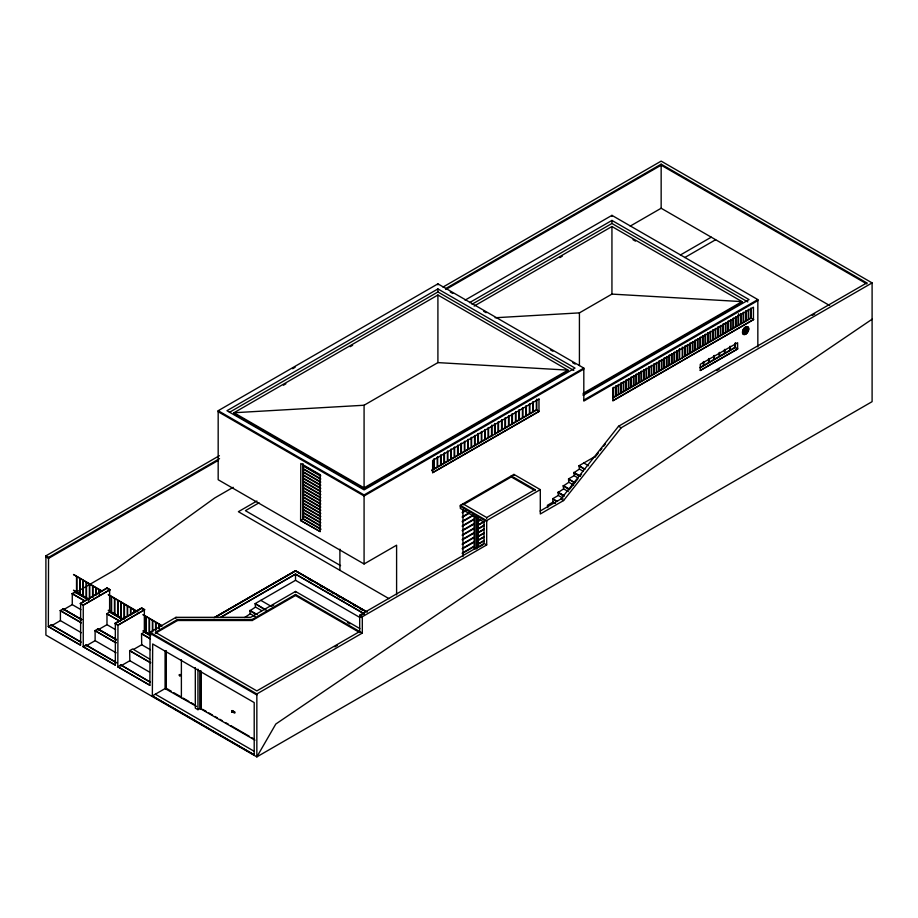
<?xml version="1.0" encoding="UTF-8"?>
<svg xmlns="http://www.w3.org/2000/svg" width="918" height="918" viewBox="0 0 918 918"><rect width="100%" height="100%" fill="white"/><g stroke="black" fill="none" stroke-linecap="round" stroke-linejoin="round"><path stroke-width="1.38" d="M747.16 330.572L747.309 330.067A2.593 1.503 -60 0 0 746.013 328.219L745.783 329.344A1.343 0.769 -60 0 1 746.449 330.296L747.688 330.618L746.208 330.928A1.343 0.769 -60 0 1 744.865 331.708L744.75 331.593M747.309 330.583L747.481 330.021A2.846 1.641 -60 0 0 746.059 328.001L745.06 328.77A2.593 1.503 -60 0 0 743.764 332.109L743.924 332.465M747.218 330.813L746.954 331.364A2.846 1.641 -60 0 1 744.108 333.004L743.832 332.741M540.117 511.051L560.955 499.013L618.537 426.262L866.821 282.905L866.821 283.926L661.155 165.183L445.838 289.491M569.171 489.822L578.03 478.622M579.797 476.385L581.576 474.147M594.864 457.359L598.398 452.884M600.177 450.635L601.944 448.397M603.723 446.159L605.49 443.922M540.3 489.627L486.689 520.586L486.689 544.936L362.312 616.747L362.312 633.064L295.516 594.497L252.232 619.478L177.53 619.478L155.326 632.295L256.845 690.91L359.684 631.538L359.684 615.221L484.05 543.422L484.05 522.101L460.32 508.4L460.32 505.359L513.931 474.399L540.3 489.627L540.3 513.988L563.595 500.539L621.176 427.777L872.1 282.905L872.1 401.659L256.845 756.88L45.9 635.095L45.9 555.849L219.379 455.695M872.1 319.212L275.813 724.027L256.845 756.88L256.845 693.951L150.059 632.295L149.875 685.276L117.802 666.755L149.875 685.276M396.599 594.921L396.599 545.189L364.079 563.973L218.174 479.735L218.174 410.713L437.909 283.857L583.814 368.095L583.814 401.074L757.843 300.599M292.658 368.726L295.137 367.292M437.909 288.929L226.964 410.713L364.079 489.879L575.024 368.095L437.909 288.929L437.909 291.97L229.443 412.331M443.015 287.059L661.155 161.12L872.1 282.905M445.632 288.596L661.155 164.161L866.821 282.905M437.909 295.022L233.987 412.744L233.987 413.766L364.079 488.869L567.99 371.136L567.99 370.126L437.909 295.022L437.909 362.61L364.079 405.24L233.987 412.744L364.079 487.848L567.99 370.126L437.909 362.61M283.421 385.227L285.9 383.793M350.16 346.694L352.638 345.271M465.059 300.152L611.939 215.351L757.843 299.589L757.843 346.993M469.546 302.642L611.939 220.423L749.054 299.589L583.125 395.383M472.013 304.248L611.939 223.476L747.814 301.919M474.158 306.061L611.939 226.517L742.019 301.62L742.019 302.63L583.137 394.361M559.808 257.625L562.286 256.191M45.9 555.849L48.539 557.375L219.54 458.644M218.438 460.297L48.539 558.385L45.9 556.87M630.23 226.103L661.155 208.248L829.654 305.533M233.183 487.309L214.651 498.004L115.553 569.504L76.137 592.259M84.433 600.808L72.097 593.682L75.081 591.858L74.909 592.971M81.197 622.794L60.232 610.585L63.216 608.852L81.725 619.547M80.91 609.632L72.27 604.641L63.044 609.977L63.044 609.059L81.553 619.742M495.077 317.754L579.419 312.877L611.939 294.104L742.019 301.62L583.137 393.34M680.364 255.009L711.255 237.177M256.914 501.01L238.382 511.705L389.048 598.685M80.268 603.482L106.981 587.945L109.976 589.781L83.251 605.203L80.268 603.482L83.251 605.1L109.976 589.677M259.048 502.823L245.416 510.683L340.589 565.637M684.759 257.545L715.65 239.713M121.956 619.225L109.621 612.099L109.621 589.781L106.981 588.254L80.623 603.482L80.623 645.09L48.356 626.569L51.351 624.837L80.968 642.038M48.356 626.673L48.539 557.375M51.178 625.961L51.351 624.837M52.326 625.296L60.404 620.625L81.381 632.743M106.809 613.729L120.384 621.463L106.809 613.729L109.804 611.904L122.14 619.122M115.92 642.841L94.944 630.62L97.928 628.899L116.437 639.582M115.622 629.679L106.981 624.688L97.756 630.012L97.756 629.105L116.265 639.789M114.98 623.414L141.705 607.991L144.688 609.713L117.974 625.25L114.98 623.414L117.974 625.147L117.802 666.755L120.786 664.93L150.403 682.131M114.98 623.517L141.705 608.095L144.688 609.816M117.974 625.043L144.344 609.816L144.344 632.146L150.506 635.715M300.611 520.529L300.794 463.498L320.13 474.652L320.13 531.591L300.611 520.529L302.986 519.06L320.887 529.388M115.335 665.034L83.079 646.708L86.062 644.884L115.679 662.085M116.093 652.778L95.116 640.672L85.89 645.997L85.89 645.09L116.735 662.899M218.174 410.713L364.079 494.951L583.814 368.095M583.814 369.105L364.079 495.972L218.174 411.734M149.531 618.904L149.531 634.131L142.933 630.827L150.69 635.508L144.516 632.043L141.533 633.776L150.162 638.756M150.059 632.295L175.981 617.332L250.694 617.332L295.516 591.444L359.845 628.589M431.862 470.027L433.824 468.891L433.824 459.126M431.667 470.647L536.789 409.956L536.789 399.135M155.326 633.317L177.53 620.499L252.232 620.499L295.516 595.507L359.684 632.548M129.667 650.667L150.644 662.785L129.667 650.667L132.651 648.946L149.749 659.124M129.667 650.77L129.84 660.719L149.577 672.114M133.626 649.393L141.705 644.734L150.345 649.715M129.84 660.719L120.614 666.043L120.786 664.93L150.219 682.235M583.814 400.064L757.843 299.589M214.066 617.699L295.516 570.675L367.292 612.111M215.294 617.091L295.516 570.778L366.053 611.503M215.42 617.229L295.516 570.985L365.892 611.617M220.997 617.045L295.516 574.025L364.503 613.855M221.112 617.183L295.516 574.232L364.343 613.97M265.095 609.85L255.17 603.619L295.516 580.325L359.73 617.389M255.17 604.124L255.525 607.073L261.722 610.654M613.086 397.884L751.245 318.11L753.621 319.579L612.811 400.673L612.811 388.394L753.448 307.197L753.448 319.475M256.099 614.406L249.903 610.826L255.525 607.073M612.995 400.776L753.621 319.475M249.903 610.826L250.258 613.775L244.624 617.539M743.947 329.023L745.875 327.91A3.477 2.008 -60 0 1 745.164 330.331L743.798 329.539M271.292 606.454L273.713 605.054M699.723 367.648L703.349 365.559L703.349 361.749M511.292 476.947L462.959 504.854L462.959 503.833L486.689 517.534L535.033 489.627L535.033 490.648L511.292 476.947L511.292 475.926L535.033 489.627M700.48 367.716L735.421 347.543L735.421 342.666M700.273 370.482L737.624 348.909L737.624 342.724L700.273 364.285L700.273 370.482L737.797 348.909L735.421 347.543M462.293 512.255L464.715 510.856M462.293 512.76L465.919 510.66M462.293 516.777L469.546 512.588M152.342 696.441L152.686 643.966L254.206 702.58L254.206 754.848L152.342 695.936L165.079 688.58L196.555 706.435M462.293 517.282L469.546 513.093M716.751 370.562L719.242 369.139M812.258 315.425L814.736 314.002M462.293 521.298L473.172 515.021M462.293 521.814L473.172 515.526M462.293 525.83L474.376 518.854L474.376 516.168M462.293 526.335L474.376 519.359L474.376 523.375L462.293 530.352M480.573 519.588L478.163 520.988L478.163 517.695M480.573 520.104L478.163 521.493L478.163 524.798L484.199 521.309M462.293 530.856L474.376 523.88L474.376 527.896L462.293 534.873M583.814 468.972L579.063 465.724L594.921 456.579M579.063 466.229L579.419 469.075L573.784 472.827L579.717 476.258M484.199 521.814L478.163 525.303L478.163 528.596L484.199 525.107M462.293 535.378L474.376 528.401L474.376 532.429L462.293 539.405M573.784 472.827L580.073 476.052M484.199 525.624L478.163 529.112L478.163 532.406L484.199 528.917M462.293 539.91L474.376 532.933L474.376 536.95L462.293 543.926M574.45 482.857L568.517 478.921L574.14 475.673L577.697 477.727M568.517 479.425L568.862 482.271L563.239 486.024L569.171 489.455M484.199 529.422L478.163 532.91L478.163 536.215L484.199 532.727M563.239 486.024L563.595 488.869L557.972 492.622L563.904 496.053M462.293 544.431L474.376 537.455L474.376 541.471L462.293 548.448M484.199 533.232L478.163 536.72L478.163 540.014L484.199 536.525M557.972 492.622L564.249 495.846M462.293 548.953L474.376 541.976L474.376 546.003L462.293 552.98M484.199 537.041L478.163 540.53L478.163 543.823L484.199 540.335M556.251 501.274L552.693 498.715L558.316 495.468L563.067 498.21M552.693 499.22L553.049 502.066L547.426 505.313L547.771 507.643M462.293 553.485L474.376 546.508L474.376 549.182M484.199 540.84L478.163 544.328L478.163 546.531M363.379 614.108L359.684 616.242L362.312 617.757M479.368 546.933L482.994 544.844M195.316 667.593L195.316 708.168L197.955 709.683L199.803 708.616L200.939 708.971L254.94 740.149M334.898 646.857L337.376 645.434M256.845 693.951L362.312 633.064M231.887 711.748L234.778 713.125L234.778 712.104L232.151 710.578L234.778 712.104M231.887 712.15L233.551 711.806L232.942 712.15M233.551 711.806L232.587 712.357M254.206 754.344L253.861 755.055M632.995 239.69L635.474 241.124M739.541 301.207L742.019 302.63M450.268 292.004L452.746 293.439M483.66 311.282L486.127 312.717M550.421 349.838L552.9 351.261M572.683 362.679L575.15 364.113M437.909 291.97L573.784 370.424M618.537 426.262L621.176 427.777M536.789 409.956L539.164 411.425L432.63 472.632M583.814 462.982L588.553 465.724M579.063 465.724L584.995 469.155M579.419 469.075L582.976 471.129M573.784 472.322L579.717 475.754M568.517 478.921L574.794 482.65M568.862 482.271L573.612 485.014M563.239 485.519L569.171 488.938M563.595 488.869L568.345 491.612M557.972 492.117L563.904 495.536M560.955 499.013L563.595 500.539M552.693 498.715L557.444 501.457M553.049 502.066L555.424 503.431M460.32 505.359L486.689 520.586M460.32 506.369L486.689 521.596M484.05 543.422L486.689 544.936M303.433 465.61L320.657 475.558M320.657 476.063L303.433 466.114L303.433 468.742L320.657 478.68M320.657 479.196L303.433 469.247L303.433 471.863L320.657 481.812M320.657 482.317L303.433 472.368L303.433 474.996L320.657 484.945M320.657 485.45L303.433 475.501L303.433 478.129L320.657 488.066M320.657 488.583L303.433 478.634L303.433 481.25L320.657 491.199M320.657 491.704L303.433 481.766L303.433 484.383L320.657 494.332M320.657 494.836L303.433 484.888L303.433 487.515L320.657 497.464M320.657 497.969L303.433 488.02L303.433 490.637L320.657 500.585M320.657 501.09L303.433 491.153L303.433 493.769L320.657 503.718M320.657 504.223L303.433 494.274L303.433 496.902L320.657 506.851M320.657 507.356L303.433 497.407L303.433 500.035L320.657 509.972M320.657 510.488L303.433 500.539L303.433 503.156L320.657 513.105M320.657 513.61L303.433 503.672L303.433 506.288L320.657 516.237M320.657 516.742L303.433 506.793L303.433 509.421L320.657 519.359M320.657 519.875L303.433 509.926L303.433 512.542L320.657 522.491M320.657 522.996L303.433 513.059L303.433 515.675L320.657 525.624M320.657 526.129L303.433 516.18L303.433 518.808L320.657 528.757M302.986 517.029L303.25 519.209M300.611 520.426L320.13 531.591M309.102 579.361L311.569 580.784M320.21 585.776L322.677 587.199M326.383 589.333L328.851 590.756M331.329 592.19L333.796 593.613M337.503 595.748L339.97 597.182M342.437 598.605L344.904 600.028M353.545 605.019L356.023 606.442M359.718 608.588L362.197 610.011M359.684 615.221L362.312 616.747M347.474 622.461L349.942 623.884M255.17 603.619L266.335 610.057M249.903 610.321L257.338 614.612M250.258 613.775L255.215 616.644M109.976 589.781L106.981 587.945M144.344 609.816L141.705 608.301L115.335 623.517L115.335 665.137L83.079 646.708M101.875 590.882L73.497 574.496L102.196 591.582M137.826 611.64L108.221 594.543L137.264 611.824M161.442 625.273L142.933 614.59L162.004 626.11M150.059 633.317L256.845 694.972M88.415 598.846L73.497 590.228L88.656 599.695M123.023 619.329L108.221 610.275L124.079 619.432L124.079 604.216M75.081 591.961L88.656 599.798M74.909 592.064L88.472 599.89M84.605 600.705L72.097 593.682M150.345 638.653L141.533 633.672L141.705 644.734M63.216 608.955L81.725 619.639M116.437 639.685L97.928 628.899M60.232 610.585L81.381 622.691M94.944 630.62L116.093 642.738M233.551 712.207L233.206 711.599M165.963 688.064L171.414 691.323M173.754 692.665L180.754 696.705M183.084 698.059L188.913 701.421M191.242 702.763L193.583 704.117M200.686 708.111L201.558 708.616M202.694 709.385L206.378 711.507M208.834 712.919L212.517 715.053M214.973 716.465L217.428 717.887M219.884 719.299L222.34 720.722M226.012 722.845L228.467 724.256M230.923 725.679L249.329 736.305M251.784 737.716L254.24 739.139M51.178 625.043L80.784 642.141M48.356 626.569L80.44 645.193M155.326 694.215L254.366 751.394M152.342 695.936L254.206 754.848M260.815 600.361L270.73 606.087M743.396 333.119L743.591 332.27A2.846 1.641 -60 0 1 745.014 328.598M751.245 308.632L751.245 318.11M750.809 308.092L750.809 317.858L748.709 319.074L748.709 309.297M748.273 309.55L748.273 319.326L746.173 320.531L746.173 310.766M745.726 311.018L745.726 320.784L743.626 322L743.626 312.235M745.45 328.483L745.29 329.631A1.343 0.769 -60 0 0 744.613 331.352L744.234 332.786A2.593 1.503 -60 0 0 746.827 331.295M743.419 329.929L743.419 332.155M743.19 312.487L743.19 322.252L741.09 323.469L741.09 313.692M740.654 313.956L740.654 323.721L738.554 324.938L738.554 313.772M738.106 315.413L738.106 325.19L736.006 326.395L736.006 316.63M735.57 316.882L735.57 326.647L733.471 327.864L733.471 318.098M734.985 343.481L734.985 347.291L730.154 350.079L730.154 346.27M733.034 318.351L733.034 328.116L730.935 329.332L730.935 319.556M730.499 319.82L730.499 329.585L728.399 330.801L728.399 321.025M729.707 346.522L729.707 350.332L724.876 353.12L724.876 349.322M727.951 321.277L727.951 331.054L725.851 332.259L725.851 322.493M725.415 322.746L725.415 332.511L723.315 333.727L723.315 323.962M724.44 349.574L724.44 353.373L719.609 356.173L719.609 352.363M722.879 324.215L722.879 333.98L720.779 335.196L720.779 325.431M720.332 325.683L720.332 335.449L718.232 336.665L718.232 326.888M719.161 352.615L719.161 356.425L714.33 359.213L714.33 355.404M717.796 327.141L717.796 336.917L715.696 338.122L715.696 328.357M715.26 328.61L715.26 338.375L713.16 339.591L713.16 329.826M713.894 355.656L713.894 359.466L709.052 362.254L709.052 358.456M712.724 330.078L712.724 339.844L710.624 341.06L710.624 331.295M710.176 331.547L710.176 341.312L708.076 342.529L708.076 332.752M708.616 358.709L708.616 362.507L703.785 365.307L703.785 361.497M707.64 333.004L707.64 342.781L705.54 343.986L705.54 334.221M705.104 334.473L705.104 344.239L703.004 345.455L703.004 335.69M702.568 335.942L702.568 345.707L700.468 346.924L700.468 337.158M700.021 337.411L700.021 347.176L697.921 348.392L697.921 338.616M697.485 338.868L697.485 348.645L695.385 349.85L695.385 340.085M694.949 340.337L694.949 350.102L692.849 351.319L692.849 341.553M692.401 341.806L692.401 351.571L690.302 352.787L690.302 343.022M689.866 343.275L689.866 353.04L687.766 354.256L687.766 344.479M687.33 344.732L687.33 354.509L685.23 355.714L685.23 345.948M684.794 346.201L684.794 355.966L682.694 357.182L682.694 347.417M682.246 347.119L682.246 357.94M679.618 348.645L679.618 359.466M679.171 349.448L679.171 359.213L677.071 360.43L677.071 350.653M676.635 350.906L676.635 360.682L674.535 361.887L674.535 352.122M674.099 352.374L674.099 362.14L671.999 363.356L671.999 353.591M671.551 353.843L671.551 363.608L669.452 364.825L669.452 355.059M669.015 355.312L669.015 365.077L666.916 366.293L666.916 356.517M666.479 356.769L666.479 366.546L664.38 367.751L664.38 357.986M663.943 358.238L663.943 368.003L661.844 369.22L661.844 359.454M661.396 359.707L661.396 369.472L659.296 370.688L659.296 360.923M661.155 164.161L661.155 208.248M658.86 361.176L658.86 370.941L656.76 372.157L656.76 362.38M656.324 362.633L656.324 372.41L654.224 373.615L654.224 363.849M653.777 364.102L653.777 373.878L651.677 375.083L651.677 365.318M651.241 365.571L651.241 375.336L649.141 376.552L649.141 366.787M648.705 367.039L648.705 376.805L646.605 378.021L646.605 368.244M646.169 368.497L646.169 378.273L644.069 379.478L644.069 369.713M643.621 369.965L643.621 379.742L641.521 380.947L641.521 371.182M641.085 371.434L641.085 381.2L638.985 382.416L638.985 372.651M638.549 372.903L638.549 382.668L636.449 383.885L636.449 374.108M636.013 374.36L636.013 384.137L633.913 385.342L633.913 375.577M633.466 375.829L633.466 385.606L631.366 386.811L631.366 377.046M630.93 377.298L630.93 387.063L628.83 388.28L628.83 378.514M628.394 378.767L628.394 388.532L626.294 389.748L626.294 379.972M625.846 380.224L625.846 390.001L623.747 391.206L623.747 381.44M623.311 381.693L623.311 391.47L621.211 392.674L621.211 382.909M620.775 383.162L620.775 392.927L618.675 394.143L618.675 384.378M618.239 384.631L618.239 394.396L616.139 395.612L616.139 385.835M615.691 386.099L615.691 395.865L613.591 397.069L613.591 387.304M613.155 387.557L613.155 397.333M611.939 215.351L611.939 216.361M611.939 220.423L611.939 223.476M611.939 226.517L611.939 294.104M579.419 312.877L579.419 365.582M574.14 472.632L574.14 475.673M558.316 492.415L558.316 495.468M536.341 399.938L536.341 409.703L533.312 411.459L533.312 401.694M532.865 401.946L532.865 411.712L529.824 413.467L529.824 403.702M529.388 403.954L529.388 413.72L526.347 415.475L526.347 405.71M525.911 405.963L525.911 415.728L522.87 417.483L522.87 407.718M522.434 407.971L522.434 417.736L519.393 419.492L519.393 409.726M518.945 409.979L518.945 419.744L515.916 421.5L515.916 411.734M515.468 411.987L515.468 421.752L512.428 423.508L512.428 413.743M513.931 474.399L513.931 475.421M511.992 413.995L511.992 423.76L508.951 425.516L508.951 415.751M508.515 416.003L508.515 425.768L505.474 427.524L505.474 417.759M505.038 418.011L505.038 427.777L501.997 429.532L501.997 419.767M501.561 420.019L501.561 429.785L498.52 431.54L498.52 421.775M498.072 422.028L498.072 431.804L495.031 433.548L495.031 423.783M494.595 423.485L494.595 434.317M491.956 425.011L491.956 435.832M491.52 425.814L491.52 435.58L488.571 437.289L488.571 427.524M488.124 427.777L488.124 437.542L485.174 439.252L485.174 429.475M486.689 517.534L486.689 518.555M484.738 429.739L484.738 439.504L481.778 441.202L481.778 431.437M481.342 431.689L481.342 441.466L478.381 443.164L478.381 433.399M477.945 433.652L477.945 443.417L474.996 445.127L474.996 435.361M477.98 518.544L477.98 547.117M477.463 516.777L477.463 548.035M476.58 516.662L476.58 548.975M474.824 517.052L474.824 549.366M474.549 435.614L474.549 445.379L471.6 447.089L471.6 437.312M474.468 516.845L474.468 549.171M471.163 437.576L471.163 447.341L468.203 449.04L468.203 439.274M467.767 439.527L467.767 449.304L464.806 451.002L464.806 441.237M464.37 441.489L464.37 451.254L461.421 452.964L461.421 443.199M462.959 509.719L462.959 556.606M460.974 443.451L460.974 453.217L458.025 454.926L458.025 445.15M457.589 445.414L457.589 455.179L454.628 456.877L454.628 447.112M454.192 447.364L454.192 457.141L451.231 458.839L451.231 449.074M450.795 449.327L450.795 459.092L447.846 460.802L447.846 451.036M447.399 451.289L447.399 461.054L444.45 462.764L444.45 452.987M444.014 453.251L444.014 463.016L441.053 464.715L441.053 454.949M440.617 455.202L440.617 464.978L437.656 466.677L437.656 456.912M437.909 283.857L437.909 284.867M437.22 457.164L437.22 466.929L434.271 468.639L434.271 458.874M364.079 405.24L364.079 488.869M364.079 494.951L364.079 563.973M339.901 549.148L339.901 570.308M302.986 463.624L302.986 519.06M295.516 574.025L295.516 580.325M295.516 591.444L295.516 592.466M295.516 594.497L295.516 595.507M252.232 619.478L252.232 620.499M232.151 711.599L232.151 710.578L232.059 712.058M200.939 670.92L200.939 708.971M200.686 671.069L200.686 709.132M199.803 670.851L199.803 708.616M197.955 669.119L197.955 709.683M181.385 659.629L181.385 697.68M177.53 619.478L177.53 620.499M175.981 617.332L175.981 618.342M166.227 650.873L166.227 688.936M165.963 651.023L165.963 689.085M165.079 650.805L165.079 688.58M159.147 624.458L159.147 628.612M158.803 624.251L158.803 628.405M155.945 622.611L155.945 629.53M155.59 622.404L155.59 630.712M152.732 620.752L152.732 631.825M152.388 620.557L152.388 631.618M149.175 618.698L149.175 633.925M146.318 617.045L146.318 632.273M145.962 616.85L145.962 632.066M134.062 609.977L134.062 612.742M133.707 609.77L133.707 612.535M130.849 608.118L130.849 615.037M130.494 607.911L130.494 614.842M127.636 606.27L127.636 615.955M127.292 606.064L127.292 615.749M124.435 604.411L124.435 618.25M121.222 602.564L121.222 617.791M120.878 602.357L120.878 617.585M118.02 600.716L118.02 615.932M117.665 600.51L117.665 615.737M114.807 598.857L114.807 614.085M114.452 598.651L114.452 613.878M111.606 597.01L111.606 612.226M111.25 596.803L111.25 612.031M106.981 613.626L106.981 624.688M99.339 589.93L99.339 594.084M98.983 589.723L98.983 593.877M96.126 588.071L96.126 594.99M95.782 587.876L95.782 594.795M95.116 630.62L95.116 640.672M92.925 586.223L92.925 597.297M92.569 586.017L92.569 597.09M89.712 584.376L89.712 598.215M89.367 584.169L89.367 599.397M86.51 582.517L86.51 597.744M86.154 582.31L86.154 597.538M83.297 580.669L83.297 595.885M83.251 604.996L83.251 646.605M82.953 580.463L82.953 595.69M80.096 578.81L80.096 594.038M79.74 578.615L79.74 593.831M76.882 576.963L76.882 592.19M76.527 576.756L76.527 591.984M72.27 593.579L72.27 604.641M60.404 610.585L60.404 620.625M744.096 328.323A1.239 0.723 -60 0 1 744.096 329.344M743.569 330.124A1.239 0.723 -60 0 1 743.11 330.388M744.785 330.744C746.024 333.406 746.793 327.129 744.785 330.744M179.205 674.982L179.939 675.9L179.205 674.982M180.089 674.478L180.823 675.384L180.089 674.478M748.503 329.746L748.193 330.778A4.349 2.513 -60 0 1 742.869 333.854L742.559 333.177A4.349 2.513 -60 0 1 745.531 326.992A4.349 2.513 -60 0 1 748.503 329.746M538.981 399.043L432.63 460.446L432.63 472.724L538.981 411.333L538.981 399.043M746.345 333.016A3.477 2.008 -60 0 0 747.447 327.634A3.477 2.008 -60 0 0 743.339 331.283A3.477 2.008 -60 0 0 746.345 333.016M746.506 333.613A4.349 2.513 -60 0 0 747.883 326.877A4.349 2.513 -60 0 0 742.742 331.444A4.349 2.513 -60 0 0 746.506 333.613"/></g></svg>
